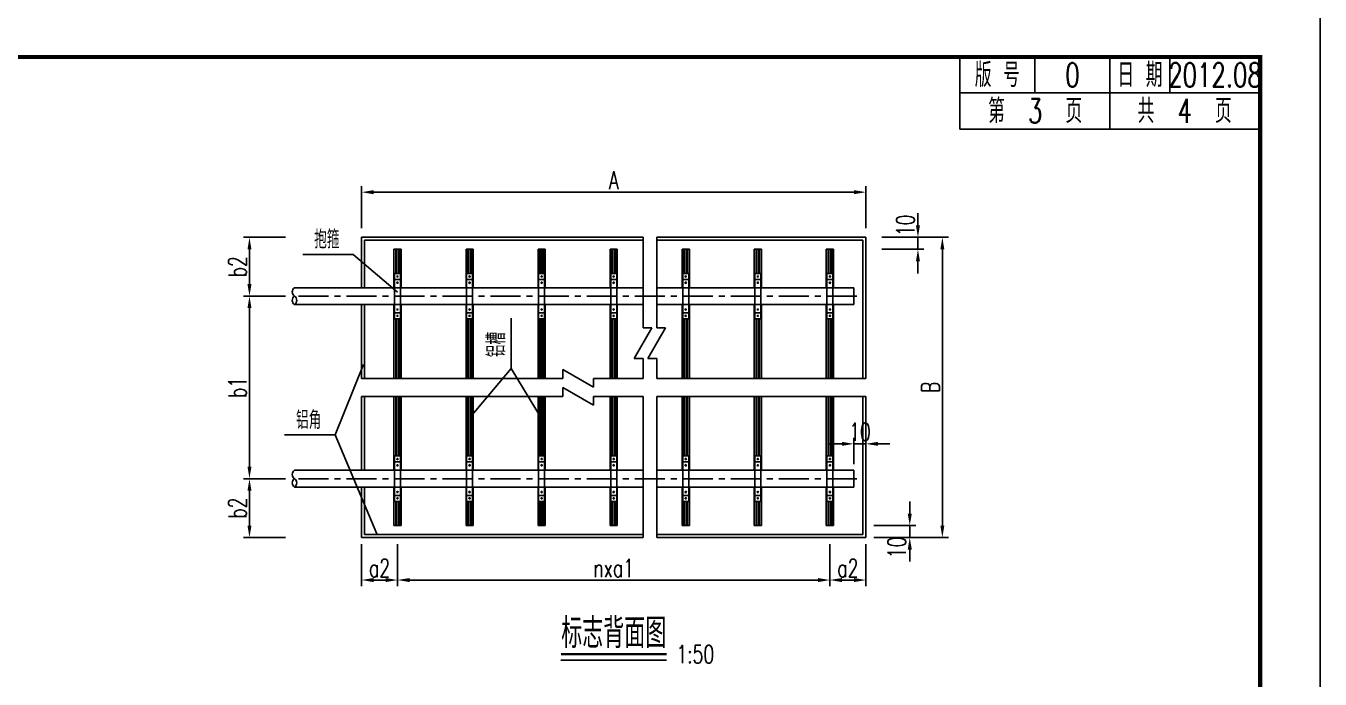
# Model space of a CAD drawing. Extents: x 4349 to 271026, y -15323 to -8945.
# Drawn here: x 4711.4 to 4926.9, y -9773.5 to -9664.7 of the extents above; entities that cross this region are included whole.
import ezdxf
from ezdxf.enums import TextEntityAlignment as Align

# ---------------------------------------------------------------- set-up
doc = ezdxf.new("R2010")
doc.units = 0
doc.header["$LTSCALE"] = 2
doc.header["$PDMODE"] = 32
doc.header["$PDSIZE"] = 0.3
doc.linetypes.add('CENTERX2', pattern=[4, 2.5, -0.5, 0.5, -0.5])
doc.layers.get('0').update_dxf_attribs({"linetype": 'CONTINUOUS'})
doc.layers.get('DEFPOINTS').update_dxf_attribs({"linetype": 'CONTINUOUS'})
for name, color, linetype in [('中线', 2, 'CENTERX2'), ('图框', 7, 'CONTINUOUS'), ('尺寸标注', 4, 'CONTINUOUS'), ('文字', 7, 'CONTINUOUS'), ('文字符号', 7, 'CONTINUOUS'), ('结构2', 7, 'CONTINUOUS'), ('结构3', 1, 'CONTINUOUS')]:
    doc.layers.add(name, color=color, linetype=linetype)
doc.styles.get("Standard").update_dxf_attribs({"font": 'simplex1.shx', "width": 0.7, "bigfont": 'hztxt.shx'})
doc.dimstyles.new('1：10', dxfattribs={"dimtxt": 3, "dimasz": 2, "dimexe": 1, "dimexo": 1, "dimgap": 0.5, "dimtad": 1, "dimrnd": 0.0095, "dimdsep": 46, "dimtxsty": 'Standard', "dimcen": 0.09, "dimclrd": 256, "dimclre": 256, "dimadec": 0, "dimazin": 0, "dimtfac": 1, "dimtix": 1, "dimtmove": 2, "dimatfit": 3, "dimfxl": 0, "dimtolj": 1, "dimtzin": 0, "dimarcsym": 0})

# ---------------------------------------------------------------- blocks, each defined once
blk = doc.blocks.new('series')
at = {"width": 0.75}
for tag, height, p in [('页码', 4, (-35, -19)), ('图名', 5, (-220, -282)), ('图号', 5, (-20, -282))]:
    blk.add_attdef(tag, text='', height=height, dxfattribs=at).set_placement(p, align=Align.MIDDLE_CENTER)
blk = doc.blocks.new('*D90')
at = {"layer": 'DEFPOINTS', "color": 0, "linetype": 'Continuous'}
for p in [(4851.29, -9692.4), (4767.29, -9699.92), (4851.29, -9699.92)]:
    blk.add_point(p, dxfattribs=at)
at = {"layer": '尺寸标注', "linetype": 'Continuous', "lineweight": -2}
for p, q in [((4767.29, -9698.4), (4767.29, -9691.4)), ((4769.29, -9692.4), (4849.29, -9692.4)), ((4851.29, -9698.4), (4851.29, -9691.4))]:
    blk.add_line(p, q, dxfattribs=at)
at = {"layer": '尺寸标注', "linetype": 'Continuous'}
for points in [[(4769.29, -9692.07), (4769.29, -9692.74), (4767.29, -9692.4)], [(4849.29, -9692.07), (4849.29, -9692.74), (4851.29, -9692.4)]]:
    blk.add_solid(points, dxfattribs=at)
at = {"layer": '尺寸标注', "color": 0, "linetype": 'Continuous', "insert": (4809.29, -9690.4), "char_height": 3, "attachment_point": 5}
blk.add_mtext('\\A1;A', dxfattribs=at)
blk = doc.blocks.new('*D91')
at = {"layer": 'DEFPOINTS', "color": 0, "linetype": 'Continuous'}
for p in [(4851.29, -9699.92), (4851.29, -9749.92), (4864.02, -9749.92)]:
    blk.add_point(p, dxfattribs=at)
at = {"layer": '尺寸标注', "linetype": 'Continuous', "lineweight": -2}
for p, q in [((4858.02, -9699.92), (4865.02, -9699.92)), ((4864.02, -9701.92), (4864.02, -9747.92)), ((4858.02, -9749.92), (4865.02, -9749.92))]:
    blk.add_line(p, q, dxfattribs=at)
at = {"layer": '尺寸标注', "linetype": 'Continuous'}
for points in [[(4863.69, -9701.92), (4864.35, -9701.92), (4864.02, -9699.92)], [(4863.69, -9747.92), (4864.35, -9747.92), (4864.02, -9749.92)]]:
    blk.add_solid(points, dxfattribs=at)
at = {"layer": '尺寸标注', "color": 0, "linetype": 'Continuous', "insert": (4862.02, -9724.92), "char_height": 3, "attachment_point": 5, "rotation": 90}
blk.add_mtext('\\A1;B', dxfattribs=at)
blk = doc.blocks.new('*D92')
at = {"layer": 'DEFPOINTS', "color": 0, "linetype": 'Continuous'}
for p in [(4748.63, -9699.92), (4767.33, -9699.92), (4767.33, -9709.72)]:
    blk.add_point(p, dxfattribs=at)
at = {"layer": '尺寸标注', "linetype": 'Continuous', "lineweight": -2}
for p, q in [((4754.63, -9699.92), (4747.63, -9699.92)), ((4748.63, -9707.72), (4748.63, -9701.92)), ((4754.63, -9709.72), (4747.63, -9709.72))]:
    blk.add_line(p, q, dxfattribs=at)
at = {"layer": '尺寸标注', "linetype": 'Continuous'}
for points in [[(4748.3, -9701.92), (4748.96, -9701.92), (4748.63, -9699.92)], [(4748.3, -9707.72), (4748.96, -9707.72), (4748.63, -9709.72)]]:
    blk.add_solid(points, dxfattribs=at)
at = {"layer": '尺寸标注', "color": 0, "linetype": 'Continuous', "insert": (4746.63, -9704.82), "char_height": 3, "attachment_point": 5, "rotation": 90}
blk.add_mtext('\\A1;b2', dxfattribs=at)
blk = doc.blocks.new('*D93')
at = {"layer": 'DEFPOINTS', "color": 0, "linetype": 'Continuous'}
for p in [(4767.33, -9709.72), (4748.63, -9740.12), (4767.33, -9740.12)]:
    blk.add_point(p, dxfattribs=at)
at = {"layer": '尺寸标注', "linetype": 'Continuous', "lineweight": -2}
for p, q in [((4754.63, -9709.72), (4747.63, -9709.72)), ((4748.63, -9711.72), (4748.63, -9738.12)), ((4754.63, -9740.12), (4747.63, -9740.12))]:
    blk.add_line(p, q, dxfattribs=at)
at = {"layer": '尺寸标注', "linetype": 'Continuous'}
for points in [[(4748.3, -9711.72), (4748.96, -9711.72), (4748.63, -9709.72)], [(4748.3, -9738.12), (4748.96, -9738.12), (4748.63, -9740.12)]]:
    blk.add_solid(points, dxfattribs=at)
at = {"layer": '尺寸标注', "color": 0, "linetype": 'Continuous', "insert": (4746.63, -9724.92), "char_height": 3, "attachment_point": 5, "rotation": 90}
blk.add_mtext('\\A1;b1', dxfattribs=at)
blk = doc.blocks.new('*D94')
at = {"layer": 'DEFPOINTS', "color": 0, "linetype": 'Continuous'}
for p in [(4767.38, -9740.12), (4748.63, -9749.92), (4767.38, -9749.92)]:
    blk.add_point(p, dxfattribs=at)
at = {"layer": '尺寸标注', "linetype": 'Continuous', "lineweight": -2}
for p, q in [((4754.63, -9740.12), (4747.63, -9740.12)), ((4748.63, -9742.12), (4748.63, -9747.92)), ((4754.63, -9749.92), (4747.63, -9749.92))]:
    blk.add_line(p, q, dxfattribs=at)
at = {"layer": '尺寸标注', "linetype": 'Continuous'}
for points in [[(4748.3, -9742.12), (4748.96, -9742.12), (4748.63, -9740.12)], [(4748.3, -9747.92), (4748.96, -9747.92), (4748.63, -9749.92)]]:
    blk.add_solid(points, dxfattribs=at)
at = {"layer": '尺寸标注', "color": 0, "linetype": 'Continuous', "insert": (4746.63, -9745.02), "char_height": 3, "attachment_point": 5, "rotation": 90}
blk.add_mtext('\\A1;b2', dxfattribs=at)
blk = doc.blocks.new('*D95')
at = {"layer": 'DEFPOINTS', "color": 0, "linetype": 'Continuous'}
for p in [(4773.29, -9747.92), (4767.29, -9749.92), (4773.29, -9757)]:
    blk.add_point(p, dxfattribs=at)
at = {"layer": '尺寸标注', "linetype": 'Continuous', "lineweight": -2}
for p, q in [((4767.29, -9751), (4767.29, -9758)), ((4773.29, -9751), (4773.29, -9758)), ((4769.29, -9757), (4771.29, -9757))]:
    blk.add_line(p, q, dxfattribs=at)
at = {"layer": '尺寸标注', "linetype": 'Continuous'}
for points in [[(4769.29, -9756.67), (4769.29, -9757.34), (4767.29, -9757)], [(4771.29, -9756.67), (4771.29, -9757.34), (4773.29, -9757)]]:
    blk.add_solid(points, dxfattribs=at)
at = {"layer": '尺寸标注', "color": 0, "linetype": 'Continuous', "insert": (4770.29, -9755), "char_height": 3, "attachment_point": 5}
blk.add_mtext('\\A1;a2', dxfattribs=at)
blk = doc.blocks.new('*D96')
at = {"layer": 'DEFPOINTS', "color": 0, "linetype": 'Continuous'}
for p in [(4773.29, -9747.92), (4845.29, -9747.92), (4845.29, -9757)]:
    blk.add_point(p, dxfattribs=at)
at = {"layer": '尺寸标注', "linetype": 'Continuous', "lineweight": -2}
for p, q in [((4773.29, -9751), (4773.29, -9758)), ((4845.29, -9751), (4845.29, -9758)), ((4775.29, -9757), (4843.29, -9757))]:
    blk.add_line(p, q, dxfattribs=at)
at = {"layer": '尺寸标注', "linetype": 'Continuous'}
for points in [[(4775.29, -9756.67), (4775.29, -9757.34), (4773.29, -9757)], [(4843.29, -9756.67), (4843.29, -9757.34), (4845.29, -9757)]]:
    blk.add_solid(points, dxfattribs=at)
at = {"layer": '尺寸标注', "color": 0, "linetype": 'Continuous', "insert": (4809.29, -9755), "char_height": 3, "attachment_point": 5}
blk.add_mtext('\\A1;nxa1', dxfattribs=at)
blk = doc.blocks.new('*D97')
at = {"layer": 'DEFPOINTS', "color": 0, "linetype": 'Continuous'}
for p in [(4845.29, -9747.92), (4851.29, -9747.92), (4851.29, -9757)]:
    blk.add_point(p, dxfattribs=at)
at = {"layer": '尺寸标注', "linetype": 'Continuous', "lineweight": -2}
for p, q in [((4845.29, -9751), (4845.29, -9758)), ((4851.29, -9751), (4851.29, -9758)), ((4847.29, -9757), (4849.29, -9757))]:
    blk.add_line(p, q, dxfattribs=at)
at = {"layer": '尺寸标注', "linetype": 'Continuous'}
for points in [[(4847.29, -9756.67), (4847.29, -9757.34), (4845.29, -9757)], [(4849.29, -9756.67), (4849.29, -9757.34), (4851.29, -9757)]]:
    blk.add_solid(points, dxfattribs=at)
at = {"layer": '尺寸标注', "color": 0, "linetype": 'Continuous', "insert": (4848.29, -9755), "char_height": 3, "attachment_point": 5}
blk.add_mtext('\\A1;a2', dxfattribs=at)
blk = doc.blocks.new('*D98')
at = {"layer": 'DEFPOINTS', "color": 0, "linetype": 'Continuous'}
for p in [(4845.29, -9747.92), (4845.29, -9749.92), (4858.59, -9749.92)]:
    blk.add_point(p, dxfattribs=at)
at = {"layer": '尺寸标注', "linetype": 'Continuous', "lineweight": -2}
for p, q in [((4858.59, -9745.92), (4858.59, -9743.92)), ((4852.59, -9747.92), (4859.59, -9747.92)), ((4858.59, -9747.92), (4858.59, -9749.92)), ((4852.59, -9749.92), (4859.59, -9749.92)), ((4858.59, -9751.92), (4858.59, -9753.92))]:
    blk.add_line(p, q, dxfattribs=at)
at = {"layer": '尺寸标注', "linetype": 'Continuous'}
for points in [[(4858.26, -9745.92), (4858.93, -9745.92), (4858.59, -9747.92)], [(4858.26, -9751.92), (4858.93, -9751.92), (4858.59, -9749.92)]]:
    blk.add_solid(points, dxfattribs=at)
at = {"layer": '尺寸标注', "color": 0, "linetype": 'Continuous', "insert": (4856.43, -9751.58), "char_height": 3, "attachment_point": 5, "rotation": 90}
blk.add_mtext('\\A1;10', dxfattribs=at)
blk = doc.blocks.new('*D99')
at = {"layer": 'DEFPOINTS', "color": 0, "linetype": 'Continuous'}
for p in [(4845.46, -9699.92), (4845.45, -9701.92), (4859.95, -9701.92)]:
    blk.add_point(p, dxfattribs=at)
at = {"layer": '尺寸标注', "linetype": 'Continuous', "lineweight": -2}
for p, q in [((4859.95, -9697.92), (4859.95, -9695.92)), ((4853.95, -9699.92), (4860.95, -9699.92)), ((4859.95, -9699.92), (4859.95, -9701.92)), ((4853.95, -9701.92), (4860.95, -9701.92)), ((4859.95, -9703.92), (4859.95, -9705.92))]:
    blk.add_line(p, q, dxfattribs=at)
at = {"layer": '尺寸标注', "linetype": 'Continuous'}
for points in [[(4859.62, -9697.92), (4860.29, -9697.92), (4859.95, -9699.92)], [(4859.62, -9703.92), (4860.29, -9703.92), (4859.95, -9701.92)]]:
    blk.add_solid(points, dxfattribs=at)
at = {"layer": '尺寸标注', "color": 0, "linetype": 'Continuous', "insert": (4857.87, -9697.94), "char_height": 3, "attachment_point": 5, "rotation": 90}
blk.add_mtext('\\A1;10', dxfattribs=at)
blk = doc.blocks.new('*D100')
at = {"layer": 'DEFPOINTS', "color": 0, "linetype": 'Continuous'}
for p in [(4851.29, -9734.32), (4849.29, -9738.72), (4851.29, -9738.72)]:
    blk.add_point(p, dxfattribs=at)
at = {"layer": '尺寸标注', "linetype": 'Continuous', "lineweight": -2}
for p, q in [((4849.29, -9737.72), (4849.29, -9733.32)), ((4851.29, -9737.72), (4851.29, -9733.32)), ((4847.29, -9734.32), (4845.29, -9734.32)), ((4849.29, -9734.32), (4851.29, -9734.32)), ((4853.29, -9734.32), (4855.29, -9734.32))]:
    blk.add_line(p, q, dxfattribs=at)
at = {"layer": '尺寸标注', "linetype": 'Continuous'}
for points in [[(4847.29, -9733.99), (4847.29, -9734.65), (4849.29, -9734.32)], [(4853.29, -9733.99), (4853.29, -9734.65), (4851.29, -9734.32)]]:
    blk.add_solid(points, dxfattribs=at)
at = {"layer": '尺寸标注', "color": 0, "linetype": 'Continuous', "insert": (4850.29, -9732.32), "char_height": 3, "attachment_point": 5}
blk.add_mtext('\\A1;10', dxfattribs=at)
blk = doc.blocks.new('12345')
at = {"layer": '图框'}
blk.add_lwpolyline([(4926.93, -9362.88), (4926.93, -9065.88), (4506.93, -9065.88), (4506.93, -9362.88)], close=True, dxfattribs=at)

msp = doc.modelspace()

# ---------------------------------------------------------------- linework, layer by layer
at = {"layer": '中线'}
for p, q in [((4849.78976, -9709.71768), (4756.1327, -9709.71768)), ((4849.78976, -9740.11768), (4756.1327, -9740.11768))]:
    msp.add_line(p, q, dxfattribs=at)
at = {"layer": '图框'}
for p, q in [((4866.92857, -9681.88068), (4866.92857, -9669.88068)), ((4879.42857, -9675.88068), (4879.42857, -9669.88068)), ((4891.92857, -9675.88068), (4891.92857, -9669.88068)), ((4901.92857, -9675.88068), (4901.92857, -9669.88068)), ((4866.92857, -9675.88068), (4916.92857, -9675.88068)), ((4891.92857, -9681.88068), (4891.92857, -9675.88068)), ((4866.92857, -9681.88068), (4916.92857, -9681.88068))]:
    msp.add_line(p, q, dxfattribs=at)
at = {"layer": '图框', "const_width": 0.7}
msp.add_lwpolyline([(4916.92857, -9669.88068), (4536.92857, -9669.88068), (4536.92858, -9946.88068), (4916.92858, -9946.88068), (4916.92857, -9669.88068)], dxfattribs=at)
at = {"layer": '尺寸标注', "linetype": 'Continuous'}
for p, q in [((4814.18746, -9699.91768), (4814.18746, -9714.97829)), ((4816.45436, -9699.91768), (4816.45436, -9714.97829)), ((4814.18746, -9720.09349), (4814.18746, -9723.41768)), ((4816.45436, -9720.09349), (4816.45436, -9723.41768)), ((4814.18746, -9726.41768), (4814.18746, -9749.91768)), ((4816.45436, -9726.41768), (4816.45436, -9749.91768))]:
    msp.add_line(p, q, dxfattribs=at)
at = {"layer": '尺寸标注', "linetype": 'ByBlock'}
for p, q in [((4812.72126, -9720.09349), (4815.65365, -9714.97829)), ((4815.65365, -9714.97829), (4814.18746, -9714.97829)), ((4814.98816, -9720.09349), (4817.92055, -9714.97829)), ((4817.92055, -9714.97829), (4816.45436, -9714.97829)), ((4814.18746, -9720.09349), (4812.72126, -9720.09349)), ((4816.45436, -9720.09349), (4814.98816, -9720.09349)), ((4792.22458, -9721.78774), (4785.46379, -9729.83586)), ((4800.82708, -9723.41768), (4800.82708, -9721.95148)), ((4800.82708, -9721.95148), (4805.94229, -9724.88388)), ((4800.82708, -9723.41768), (4767.28976, -9723.41768)), ((4814.18746, -9723.41768), (4805.94229, -9723.41768)), ((4805.94229, -9724.88388), (4805.94229, -9723.41768)), ((4851.28976, -9723.41768), (4816.45436, -9723.41768)), ((4800.82708, -9726.41768), (4767.28976, -9726.41768)), ((4800.82708, -9726.41768), (4800.82708, -9724.95148)), ((4800.82708, -9724.95148), (4805.94229, -9727.88388)), ((4814.18746, -9726.41768), (4805.94229, -9726.41768)), ((4805.94229, -9727.88388), (4805.94229, -9726.41768)), ((4851.28976, -9726.41768), (4816.45436, -9726.41768))]:
    msp.add_line(p, q, dxfattribs=at)
at = {"layer": '尺寸标注'}
for p, q in [((4792.22458, -9721.78774), (4797.24483, -9730.07934)), ((4762.89459, -9732.84285), (4769.85621, -9749.31768))]:
    msp.add_line(p, q, dxfattribs=at)
at = {"layer": '文字'}
msp.add_line((4800.5025, -9770.35381), (4818.08623, -9770.35381), dxfattribs=at)
at = {"layer": '文字', "const_width": 0.4}
msp.add_lwpolyline([(4800.5025, -9769.35381), (4818.08623, -9769.35381)], dxfattribs=at)
at = {"layer": '文字符号'}
for p, q in [((4765.92369, -9702.75565), (4757.50683, -9702.75565)), ((4765.92369, -9702.75565), (4773.2692, -9709.08227)), ((4792.22458, -9713.37088), (4792.22458, -9721.78774)), ((4762.89459, -9732.84285), (4767.59801, -9721.1204)), ((4762.89459, -9732.84285), (4754.47773, -9732.84285))]:
    msp.add_line(p, q, dxfattribs=at)
at = {"layer": '结构2'}
for p, q in [((4767.78976, -9700.41768), (4814.18746, -9700.41768)), ((4767.78976, -9708.31768), (4767.78976, -9700.41768)), ((4816.45436, -9700.41768), (4850.78976, -9700.41768)), ((4850.78976, -9700.41768), (4850.78976, -9723.41768)), ((4772.68976, -9708.31768), (4772.68976, -9701.91768)), ((4772.68976, -9701.91768), (4773.88976, -9701.91768)), ((4772.98976, -9705.93768), (4772.98976, -9701.91768)), ((4773.12476, -9705.93768), (4773.12476, -9701.91768)), ((4773.45476, -9705.93768), (4773.45476, -9701.91768)), ((4773.58976, -9705.93768), (4773.58976, -9701.91768)), ((4773.88976, -9708.31768), (4773.88976, -9701.91768)), ((4784.68976, -9701.91768), (4785.88976, -9701.91768)), ((4784.68976, -9708.31768), (4784.68976, -9701.91768)), ((4784.98976, -9705.93768), (4784.98976, -9701.91768)), ((4785.12476, -9705.93768), (4785.12476, -9701.91768)), ((4785.45476, -9705.93768), (4785.45476, -9701.91768)), ((4785.58976, -9705.93768), (4785.58976, -9701.91768)), ((4785.88976, -9708.31768), (4785.88976, -9701.91768)), ((4796.68976, -9701.91768), (4797.88976, -9701.91768)), ((4796.68976, -9708.31768), (4796.68976, -9701.91768)), ((4796.98976, -9705.93768), (4796.98976, -9701.91768)), ((4797.12476, -9705.93768), (4797.12476, -9701.91768)), ((4797.45476, -9705.93768), (4797.45476, -9701.91768)), ((4797.58976, -9705.93768), (4797.58976, -9701.91768)), ((4797.88976, -9708.31768), (4797.88976, -9701.91768)), ((4808.68976, -9701.91768), (4809.88976, -9701.91768)), ((4808.68976, -9708.31768), (4808.68976, -9701.91768)), ((4808.98976, -9705.93768), (4808.98976, -9701.91768)), ((4809.12476, -9705.93768), (4809.12476, -9701.91768)), ((4809.45476, -9705.93768), (4809.45476, -9701.91768)), ((4809.58976, -9705.93768), (4809.58976, -9701.91768)), ((4809.88976, -9708.31768), (4809.88976, -9701.91768)), ((4820.68976, -9701.91768), (4821.88976, -9701.91768)), ((4820.68976, -9708.31768), (4820.68976, -9701.91768)), ((4820.98976, -9705.93768), (4820.98976, -9701.91768)), ((4821.12476, -9705.93768), (4821.12476, -9701.91768)), ((4821.45476, -9705.93768), (4821.45476, -9701.91768)), ((4821.58976, -9705.93768), (4821.58976, -9701.91768)), ((4821.88976, -9708.31768), (4821.88976, -9701.91768)), ((4832.68976, -9701.91768), (4833.88976, -9701.91768)), ((4832.68976, -9708.31768), (4832.68976, -9701.91768)), ((4832.98976, -9705.93768), (4832.98976, -9701.91768)), ((4833.12476, -9705.93768), (4833.12476, -9701.91768)), ((4833.45476, -9705.93768), (4833.45476, -9701.91768)), ((4833.58976, -9705.93768), (4833.58976, -9701.91768)), ((4833.88976, -9708.31768), (4833.88976, -9701.91768)), ((4844.68976, -9701.91768), (4845.88976, -9701.91768)), ((4844.68976, -9708.31768), (4844.68976, -9701.91768)), ((4844.98976, -9705.93768), (4844.98976, -9701.91768)), ((4845.12476, -9705.93768), (4845.12476, -9701.91768)), ((4845.45476, -9705.93768), (4845.45476, -9701.91768)), ((4845.58976, -9705.93768), (4845.58976, -9701.91768)), ((4845.88976, -9708.31768), (4845.88976, -9701.91768)), ((4772.78976, -9713.49768), (4772.78976, -9705.93768)), ((4772.78976, -9705.93768), (4773.78976, -9705.93768)), ((4772.78976, -9706.93768), (4773.78976, -9706.93768)), ((4773.78976, -9713.49768), (4773.78976, -9705.93768)), ((4784.78976, -9705.93768), (4785.78976, -9705.93768)), ((4784.78976, -9713.49768), (4784.78976, -9705.93768)), ((4784.78976, -9706.93768), (4785.78976, -9706.93768)), ((4785.78976, -9713.49768), (4785.78976, -9705.93768)), ((4796.78976, -9705.93768), (4797.78976, -9705.93768)), ((4796.78976, -9713.49768), (4796.78976, -9705.93768)), ((4796.78976, -9706.93768), (4797.78976, -9706.93768)), ((4797.78976, -9713.49768), (4797.78976, -9705.93768)), ((4808.78976, -9705.93768), (4809.78976, -9705.93768)), ((4808.78976, -9713.49768), (4808.78976, -9705.93768)), ((4808.78976, -9706.93768), (4809.78976, -9706.93768)), ((4809.78976, -9713.49768), (4809.78976, -9705.93768)), ((4820.78976, -9705.93768), (4821.78976, -9705.93768)), ((4820.78976, -9713.49768), (4820.78976, -9705.93768)), ((4820.78976, -9706.93768), (4821.78976, -9706.93768)), ((4821.78976, -9713.49768), (4821.78976, -9705.93768)), ((4832.78976, -9705.93768), (4833.78976, -9705.93768)), ((4832.78976, -9713.49768), (4832.78976, -9705.93768)), ((4832.78976, -9706.93768), (4833.78976, -9706.93768)), ((4833.78976, -9713.49768), (4833.78976, -9705.93768)), ((4844.78976, -9705.93768), (4845.78976, -9705.93768)), ((4844.78976, -9713.49768), (4844.78976, -9705.93768)), ((4844.78976, -9706.93768), (4845.78976, -9706.93768)), ((4845.78976, -9713.49768), (4845.78976, -9705.93768)), ((4767.78976, -9723.41768), (4767.78976, -9711.11768)), ((4772.68976, -9723.41768), (4772.68976, -9711.11768)), ((4773.88976, -9723.41768), (4773.88976, -9711.11768)), ((4784.68976, -9723.41768), (4784.68976, -9711.11768)), ((4785.88976, -9723.41768), (4785.88976, -9711.11768)), ((4796.68976, -9723.41768), (4796.68976, -9711.11768)), ((4797.88976, -9723.41768), (4797.88976, -9711.11768)), ((4808.68976, -9723.41768), (4808.68976, -9711.11768)), ((4809.88976, -9723.41768), (4809.88976, -9711.11768)), ((4820.68976, -9723.41768), (4820.68976, -9711.11768)), ((4821.88976, -9723.41768), (4821.88976, -9711.11768)), ((4832.68976, -9723.41768), (4832.68976, -9711.11768)), ((4833.88976, -9723.41768), (4833.88976, -9711.11768)), ((4844.68976, -9723.41768), (4844.68976, -9711.11768)), ((4845.88976, -9723.41768), (4845.88976, -9711.11768)), ((4772.78976, -9712.49768), (4773.78976, -9712.49768)), ((4772.78976, -9713.49768), (4773.78976, -9713.49768)), ((4772.98976, -9723.41768), (4772.98976, -9713.49768)), ((4773.12476, -9723.41768), (4773.12476, -9713.49768)), ((4773.45476, -9723.41768), (4773.45476, -9713.49768)), ((4773.58976, -9723.41768), (4773.58976, -9713.49768)), ((4784.78976, -9712.49768), (4785.78976, -9712.49768)), ((4784.78976, -9713.49768), (4785.78976, -9713.49768)), ((4784.98976, -9723.41768), (4784.98976, -9713.49768)), ((4785.12476, -9723.41768), (4785.12476, -9713.49768)), ((4785.45476, -9723.41768), (4785.45476, -9713.49768)), ((4785.58976, -9723.41768), (4785.58976, -9713.49768)), ((4796.78976, -9712.49768), (4797.78976, -9712.49768)), ((4796.78976, -9713.49768), (4797.78976, -9713.49768)), ((4796.98976, -9723.41768), (4796.98976, -9713.49768)), ((4797.12476, -9723.41768), (4797.12476, -9713.49768)), ((4797.45476, -9723.41768), (4797.45476, -9713.49768)), ((4797.58976, -9723.41768), (4797.58976, -9713.49768)), ((4808.78976, -9712.49768), (4809.78976, -9712.49768)), ((4808.78976, -9713.49768), (4809.78976, -9713.49768)), ((4808.98976, -9723.41768), (4808.98976, -9713.49768)), ((4809.12476, -9723.41768), (4809.12476, -9713.49768)), ((4809.45476, -9723.41768), (4809.45476, -9713.49768)), ((4809.58976, -9723.41768), (4809.58976, -9713.49768)), ((4820.78976, -9712.49768), (4821.78976, -9712.49768)), ((4820.78976, -9713.49768), (4821.78976, -9713.49768)), ((4820.98976, -9723.41768), (4820.98976, -9713.49768)), ((4821.12476, -9723.41768), (4821.12476, -9713.49768)), ((4821.45476, -9723.41768), (4821.45476, -9713.49768)), ((4821.58976, -9723.41768), (4821.58976, -9713.49768)), ((4832.78976, -9712.49768), (4833.78976, -9712.49768)), ((4832.78976, -9713.49768), (4833.78976, -9713.49768)), ((4832.98976, -9723.41768), (4832.98976, -9713.49768)), ((4833.12476, -9723.41768), (4833.12476, -9713.49768)), ((4833.45476, -9723.41768), (4833.45476, -9713.49768)), ((4833.58976, -9723.41768), (4833.58976, -9713.49768)), ((4844.78976, -9712.49768), (4845.78976, -9712.49768)), ((4844.78976, -9713.49768), (4845.78976, -9713.49768)), ((4844.98976, -9723.41768), (4844.98976, -9713.49768)), ((4845.12476, -9723.41768), (4845.12476, -9713.49768)), ((4845.45476, -9723.41768), (4845.45476, -9713.49768)), ((4845.58976, -9723.41768), (4845.58976, -9713.49768)), ((4767.78976, -9738.71768), (4767.78976, -9726.41768)), ((4772.68976, -9738.71768), (4772.68976, -9726.41768)), ((4772.98976, -9736.33768), (4772.98976, -9726.41768)), ((4773.12476, -9736.33768), (4773.12476, -9726.41768)), ((4773.45476, -9736.33768), (4773.45476, -9726.41768)), ((4773.58976, -9736.33768), (4773.58976, -9726.41768)), ((4773.88976, -9738.71768), (4773.88976, -9726.41768)), ((4784.68976, -9738.71768), (4784.68976, -9726.41768)), ((4784.98976, -9736.33768), (4784.98976, -9726.41768)), ((4785.12476, -9736.33768), (4785.12476, -9726.41768)), ((4785.45476, -9736.33768), (4785.45476, -9726.41768)), ((4785.58976, -9736.33768), (4785.58976, -9726.41768)), ((4785.88976, -9738.71768), (4785.88976, -9726.41768)), ((4796.68976, -9738.71768), (4796.68976, -9726.41768)), ((4796.98976, -9736.33768), (4796.98976, -9726.41768)), ((4797.12476, -9736.33768), (4797.12476, -9726.41768)), ((4797.45476, -9736.33768), (4797.45476, -9726.41768)), ((4797.58976, -9736.33768), (4797.58976, -9726.41768)), ((4797.88976, -9738.71768), (4797.88976, -9726.41768)), ((4808.68976, -9738.71768), (4808.68976, -9726.41768)), ((4808.98976, -9736.33768), (4808.98976, -9726.41768)), ((4809.12476, -9736.33768), (4809.12476, -9726.41768)), ((4809.45476, -9736.33768), (4809.45476, -9726.41768)), ((4809.58976, -9736.33768), (4809.58976, -9726.41768)), ((4809.88976, -9738.71768), (4809.88976, -9726.41768)), ((4820.68976, -9738.71768), (4820.68976, -9726.41768)), ((4820.98976, -9736.33768), (4820.98976, -9726.41768)), ((4821.12476, -9736.33768), (4821.12476, -9726.41768)), ((4821.45476, -9736.33768), (4821.45476, -9726.41768)), ((4821.58976, -9736.33768), (4821.58976, -9726.41768)), ((4821.88976, -9738.71768), (4821.88976, -9726.41768)), ((4832.68976, -9738.71768), (4832.68976, -9726.41768)), ((4832.98976, -9736.33768), (4832.98976, -9726.41768)), ((4833.12476, -9736.33768), (4833.12476, -9726.41768)), ((4833.45476, -9736.33768), (4833.45476, -9726.41768)), ((4833.58976, -9736.33768), (4833.58976, -9726.41768)), ((4833.88976, -9738.71768), (4833.88976, -9726.41768)), ((4844.68976, -9738.71768), (4844.68976, -9726.41768)), ((4844.98976, -9736.33768), (4844.98976, -9726.41768)), ((4845.12476, -9736.33768), (4845.12476, -9726.41768)), ((4845.45476, -9736.33768), (4845.45476, -9726.41768)), ((4845.58976, -9736.33768), (4845.58976, -9726.41768)), ((4845.88976, -9738.71768), (4845.88976, -9726.41768)), ((4850.78976, -9726.41768), (4850.78976, -9749.41768)), ((4772.78976, -9736.33768), (4773.78976, -9736.33768)), ((4772.78976, -9743.89768), (4772.78976, -9736.33768)), ((4772.78976, -9737.33768), (4773.78976, -9737.33768)), ((4773.78976, -9743.89768), (4773.78976, -9736.33768)), ((4784.78976, -9743.89768), (4784.78976, -9736.33768)), ((4784.78976, -9736.33768), (4785.78976, -9736.33768)), ((4784.78976, -9737.33768), (4785.78976, -9737.33768)), ((4785.78976, -9743.89768), (4785.78976, -9736.33768)), ((4796.78976, -9743.89768), (4796.78976, -9736.33768)), ((4796.78976, -9736.33768), (4797.78976, -9736.33768)), ((4796.78976, -9737.33768), (4797.78976, -9737.33768)), ((4797.78976, -9743.89768), (4797.78976, -9736.33768)), ((4808.78976, -9743.89768), (4808.78976, -9736.33768)), ((4808.78976, -9736.33768), (4809.78976, -9736.33768)), ((4808.78976, -9737.33768), (4809.78976, -9737.33768)), ((4809.78976, -9743.89768), (4809.78976, -9736.33768)), ((4820.78976, -9743.89768), (4820.78976, -9736.33768)), ((4820.78976, -9736.33768), (4821.78976, -9736.33768)), ((4820.78976, -9737.33768), (4821.78976, -9737.33768)), ((4821.78976, -9743.89768), (4821.78976, -9736.33768)), ((4832.78976, -9743.89768), (4832.78976, -9736.33768)), ((4832.78976, -9736.33768), (4833.78976, -9736.33768)), ((4832.78976, -9737.33768), (4833.78976, -9737.33768)), ((4833.78976, -9743.89768), (4833.78976, -9736.33768)), ((4844.78976, -9743.89768), (4844.78976, -9736.33768)), ((4844.78976, -9736.33768), (4845.78976, -9736.33768)), ((4844.78976, -9737.33768), (4845.78976, -9737.33768)), ((4845.78976, -9743.89768), (4845.78976, -9736.33768)), ((4767.78976, -9749.41768), (4767.78976, -9741.51768)), ((4772.68976, -9747.91768), (4772.68976, -9741.51768)), ((4773.88976, -9747.91768), (4773.88976, -9741.51768)), ((4784.68976, -9747.91768), (4784.68976, -9741.51768)), ((4785.88976, -9747.91768), (4785.88976, -9741.51768)), ((4796.68976, -9747.91768), (4796.68976, -9741.51768)), ((4797.88976, -9747.91768), (4797.88976, -9741.51768)), ((4808.68976, -9747.91768), (4808.68976, -9741.51768)), ((4809.88976, -9747.91768), (4809.88976, -9741.51768)), ((4820.68976, -9747.91768), (4820.68976, -9741.51768)), ((4821.88976, -9747.91768), (4821.88976, -9741.51768)), ((4832.68976, -9747.91768), (4832.68976, -9741.51768)), ((4833.88976, -9747.91768), (4833.88976, -9741.51768)), ((4844.68976, -9747.91768), (4844.68976, -9741.51768)), ((4845.88976, -9747.91768), (4845.88976, -9741.51768)), ((4772.78976, -9742.89768), (4773.78976, -9742.89768)), ((4772.78976, -9743.89768), (4773.78976, -9743.89768)), ((4772.98976, -9743.89768), (4772.98976, -9747.91768)), ((4773.12476, -9743.89768), (4773.12476, -9747.91768)), ((4773.45476, -9743.89768), (4773.45476, -9747.91768)), ((4773.58976, -9743.89768), (4773.58976, -9747.91768)), ((4784.78976, -9742.89768), (4785.78976, -9742.89768)), ((4784.78976, -9743.89768), (4785.78976, -9743.89768)), ((4784.98976, -9743.89768), (4784.98976, -9747.91768)), ((4785.12476, -9743.89768), (4785.12476, -9747.91768)), ((4785.45476, -9743.89768), (4785.45476, -9747.91768)), ((4785.58976, -9743.89768), (4785.58976, -9747.91768)), ((4796.78976, -9742.89768), (4797.78976, -9742.89768)), ((4796.78976, -9743.89768), (4797.78976, -9743.89768)), ((4796.98976, -9743.89768), (4796.98976, -9747.91768)), ((4797.12476, -9743.89768), (4797.12476, -9747.91768)), ((4797.45476, -9743.89768), (4797.45476, -9747.91768)), ((4797.58976, -9743.89768), (4797.58976, -9747.91768)), ((4808.78976, -9742.89768), (4809.78976, -9742.89768)), ((4808.78976, -9743.89768), (4809.78976, -9743.89768)), ((4808.98976, -9743.89768), (4808.98976, -9747.91768)), ((4809.12476, -9743.89768), (4809.12476, -9747.91768)), ((4809.45476, -9743.89768), (4809.45476, -9747.91768)), ((4809.58976, -9743.89768), (4809.58976, -9747.91768)), ((4820.78976, -9742.89768), (4821.78976, -9742.89768)), ((4820.78976, -9743.89768), (4821.78976, -9743.89768)), ((4820.98976, -9743.89768), (4820.98976, -9747.91768)), ((4821.12476, -9743.89768), (4821.12476, -9747.91768)), ((4821.45476, -9743.89768), (4821.45476, -9747.91768)), ((4821.58976, -9743.89768), (4821.58976, -9747.91768)), ((4832.78976, -9742.89768), (4833.78976, -9742.89768)), ((4832.78976, -9743.89768), (4833.78976, -9743.89768)), ((4832.98976, -9743.89768), (4832.98976, -9747.91768)), ((4833.12476, -9743.89768), (4833.12476, -9747.91768)), ((4833.45476, -9743.89768), (4833.45476, -9747.91768)), ((4833.58976, -9743.89768), (4833.58976, -9747.91768)), ((4844.78976, -9742.89768), (4845.78976, -9742.89768)), ((4844.78976, -9743.89768), (4845.78976, -9743.89768)), ((4844.98976, -9743.89768), (4844.98976, -9747.91768)), ((4845.12476, -9743.89768), (4845.12476, -9747.91768)), ((4845.45476, -9743.89768), (4845.45476, -9747.91768)), ((4845.58976, -9743.89768), (4845.58976, -9747.91768)), ((4772.68976, -9747.91768), (4773.88976, -9747.91768)), ((4784.68976, -9747.91768), (4785.88976, -9747.91768)), ((4796.68976, -9747.91768), (4797.88976, -9747.91768)), ((4808.68976, -9747.91768), (4809.88976, -9747.91768)), ((4820.68976, -9747.91768), (4821.88976, -9747.91768)), ((4832.68976, -9747.91768), (4833.88976, -9747.91768)), ((4844.68976, -9747.91768), (4845.88976, -9747.91768)), ((4814.18746, -9749.41768), (4767.78976, -9749.41768)), ((4850.78976, -9749.41768), (4816.45436, -9749.41768))]:
    msp.add_line(p, q, dxfattribs=at)
for centre in [(4773.28976, -9706.43768), (4773.28976, -9707.48768), (4785.28976, -9706.43768), (4785.28976, -9707.48768), (4797.28976, -9706.43768), (4797.28976, -9707.48768), (4809.28976, -9706.43768), (4809.28976, -9707.48768), (4821.28976, -9706.43768), (4821.28976, -9707.48768), (4833.28976, -9706.43768), (4833.28976, -9707.48768), (4845.28976, -9706.43768), (4845.28976, -9707.48768), (4773.28976, -9711.94768), (4785.28976, -9711.94768), (4797.28976, -9711.94768), (4809.28976, -9711.94768), (4821.28976, -9711.94768), (4833.28976, -9711.94768), (4845.28976, -9711.94768), (4773.28976, -9712.99768), (4785.28976, -9712.99768), (4797.28976, -9712.99768), (4809.28976, -9712.99768), (4821.28976, -9712.99768), (4833.28976, -9712.99768), (4845.28976, -9712.99768), (4773.28976, -9736.83768), (4773.28976, -9737.88768), (4785.28976, -9736.83768), (4785.28976, -9737.88768), (4797.28976, -9736.83768), (4797.28976, -9737.88768), (4809.28976, -9736.83768), (4809.28976, -9737.88768), (4821.28976, -9736.83768), (4821.28976, -9737.88768), (4833.28976, -9736.83768), (4833.28976, -9737.88768), (4845.28976, -9736.83768), (4845.28976, -9737.88768), (4773.28976, -9742.34768), (4773.28976, -9743.39768), (4785.28976, -9742.34768), (4785.28976, -9743.39768), (4797.28976, -9742.34768), (4797.28976, -9743.39768), (4809.28976, -9742.34768), (4809.28976, -9743.39768), (4821.28976, -9742.34768), (4821.28976, -9743.39768), (4833.28976, -9742.34768), (4833.28976, -9743.39768), (4845.28976, -9742.34768), (4845.28976, -9743.39768)]:
    msp.add_circle(centre, 0.105, dxfattribs=at)
for centre, start, end in [((4756.60671, -9709.01768), 124.1039905, 235.8960095), ((4756.60671, -9710.41768), 124.1039905, 235.8960095), ((4755.65869, -9710.41768), 304.1039905, 55.8960095), ((4756.60671, -9739.41768), 124.1039905, 235.8960095), ((4756.60671, -9740.81768), 124.1039905, 235.8960095), ((4755.65869, -9740.81768), 304.1039905, 55.8960095)]:
    msp.add_arc(centre, 0.84539, start, end, dxfattribs=at)
at = {"layer": '结构3'}
for p, q in [((4767.28976, -9699.91768), (4814.18746, -9699.91768)), ((4767.28976, -9708.31768), (4767.28976, -9699.91768)), ((4816.45436, -9699.91768), (4851.28976, -9699.91768)), ((4851.28976, -9699.91768), (4851.28976, -9723.41768)), ((4814.18746, -9708.31768), (4756.1327, -9708.31768)), ((4849.28976, -9708.31768), (4816.45436, -9708.31768)), ((4849.28976, -9708.31768), (4849.28976, -9711.11768)), ((4814.18746, -9711.11768), (4756.1327, -9711.11768)), ((4767.28976, -9723.41768), (4767.28976, -9711.11768)), ((4849.28976, -9711.11768), (4816.45436, -9711.11768)), ((4767.28976, -9738.71768), (4767.28976, -9726.41768)), ((4851.28976, -9726.41768), (4851.28976, -9749.91768)), ((4814.18746, -9738.71768), (4756.1327, -9738.71768)), ((4849.28976, -9738.71768), (4816.45436, -9738.71768)), ((4849.28976, -9738.71768), (4849.28976, -9741.51768)), ((4814.18746, -9741.51768), (4756.1327, -9741.51768)), ((4767.28976, -9749.91768), (4767.28976, -9741.51768)), ((4849.28976, -9741.51768), (4816.45436, -9741.51768)), ((4814.18746, -9749.91768), (4767.28976, -9749.91768)), ((4851.28976, -9749.91768), (4816.45436, -9749.91768))]:
    msp.add_line(p, q, dxfattribs=at)

# ---------------------------------------------------------------- block references
at = {"layer": '图框', "linetype": 'Continuous'}
msp.add_blockref('12345', (0, -594), dxfattribs=at)
at = {"layer": '图框'}
ref = msp.add_blockref('series', (4926.92858, -9659.88068), dxfattribs=at)
ref.add_attrib('页码', '第  3  页    共  4  页', dxfattribs={"layer": '0', "height": 4, "width": 0.7}).set_placement((4891.92857, -9678.88068), align=Align.MIDDLE_CENTER)

# ---------------------------------------------------------------- texts
at = {"layer": '图框', "width": 0.7}
for s, p in [('版 号', (4873.17857, -9672.88068)), ('0', (4885.67857, -9672.88068)), ('日 期', (4896.92857, -9672.88068)), ('2012.08', (4909.42857, -9672.88068))]:
    msp.add_text(s, height=4, dxfattribs=at).set_placement(p, align=Align.MIDDLE_CENTER)
at = {"layer": '文字', "width": 0.7}
for s, height, p in [('抱箍', 3, (4761.51461, -9700.25565)), ('铝角', 3, (4758.48551, -9730.34285)), ('标志背面图', 5, (4809.29816, -9765.8317)), ('1:50', 3, (4822.87623, -9769.35634))]:
    msp.add_text(s, height=height, dxfattribs=at).set_placement(p, align=Align.MIDDLE_CENTER)
msp.add_text('铝槽', height=3, rotation=90, dxfattribs=at).set_placement((4789.72458, -9717.77995), align=Align.MIDDLE_CENTER)

# ---------------------------------------------------------------- dimensions: what is measured, and where the dimension line sits
at = {"layer": '尺寸标注', "linetype": 'Continuous'}
for base, p1, p2, text, picture, middle in [((4851.28976, -9692.40461), (4767.28976, -9699.91768), (4851.28976, -9699.91768), 'A', '*D90', (4809.28976, -9690.40461)), ((4851.28976, -9734.31988), (4849.28976, -9738.71768), (4851.28976, -9738.71768), '10', '*D100', (4850.28976, -9732.31988)), ((4773.28976, -9757.00473), (4767.28976, -9749.91768), (4773.28976, -9747.91768), 'a2', '*D95', (4770.28976, -9755.00473)), ((4845.28976, -9757.00473), (4773.28976, -9747.91768), (4845.28976, -9747.91768), 'nxa1', '*D96', (4809.28976, -9755.00473)), ((4851.28976, -9757.00473), (4845.28976, -9747.91768), (4851.28976, -9747.91768), 'a2', '*D97', (4848.28976, -9755.00473))]:
    dim = msp.add_linear_dim(base=base, p1=p1, p2=p2, text=text, dimstyle='1：10', dxfattribs=at)
    dim.commit()
    dim.dimension.update_dxf_attribs({"geometry": picture, "text_midpoint": middle})
for base, p1, p2, picture, middle in [((4859.95448, -9701.91768), (4845.45611, -9699.91768), (4845.45476, -9701.91768), '*D99', (4857.87215, -9697.94)), ((4858.59474, -9749.91768), (4845.28976, -9747.91768), (4845.28976, -9749.91768), '*D98', (4856.43337, -9751.58077))]:
    dim = msp.add_linear_dim(base=base, p1=p1, p2=p2, angle=90, text='10', dimstyle='1：10', dxfattribs=at)
    dim.commit()
    dim.dimension.update_dxf_attribs({"geometry": picture, "text_midpoint": middle, "dimtype": 160})
for base, p1, p2, text, picture, middle in [((4748.62925, -9699.91768), (4767.32722, -9709.71768), (4767.32722, -9699.91768), 'b2', '*D92', (4746.62925, -9704.81768)), ((4864.0185, -9749.91768), (4851.28976, -9699.91768), (4851.28976, -9749.91768), 'B', '*D91', (4862.0185, -9724.91768)), ((4748.62925, -9740.11768), (4767.33011, -9709.71768), (4767.33011, -9740.11768), 'b1', '*D93', (4746.62925, -9724.91768)), ((4748.62925, -9749.91768), (4767.38187, -9740.11768), (4767.38187, -9749.91768), 'b2', '*D94', (4746.62925, -9745.01768))]:
    dim = msp.add_linear_dim(base=base, p1=p1, p2=p2, angle=90, text=text, dimstyle='1：10', dxfattribs=at)
    dim.commit()
    dim.dimension.update_dxf_attribs({"geometry": picture, "text_midpoint": middle})

doc.saveas('drawing.dxf')
